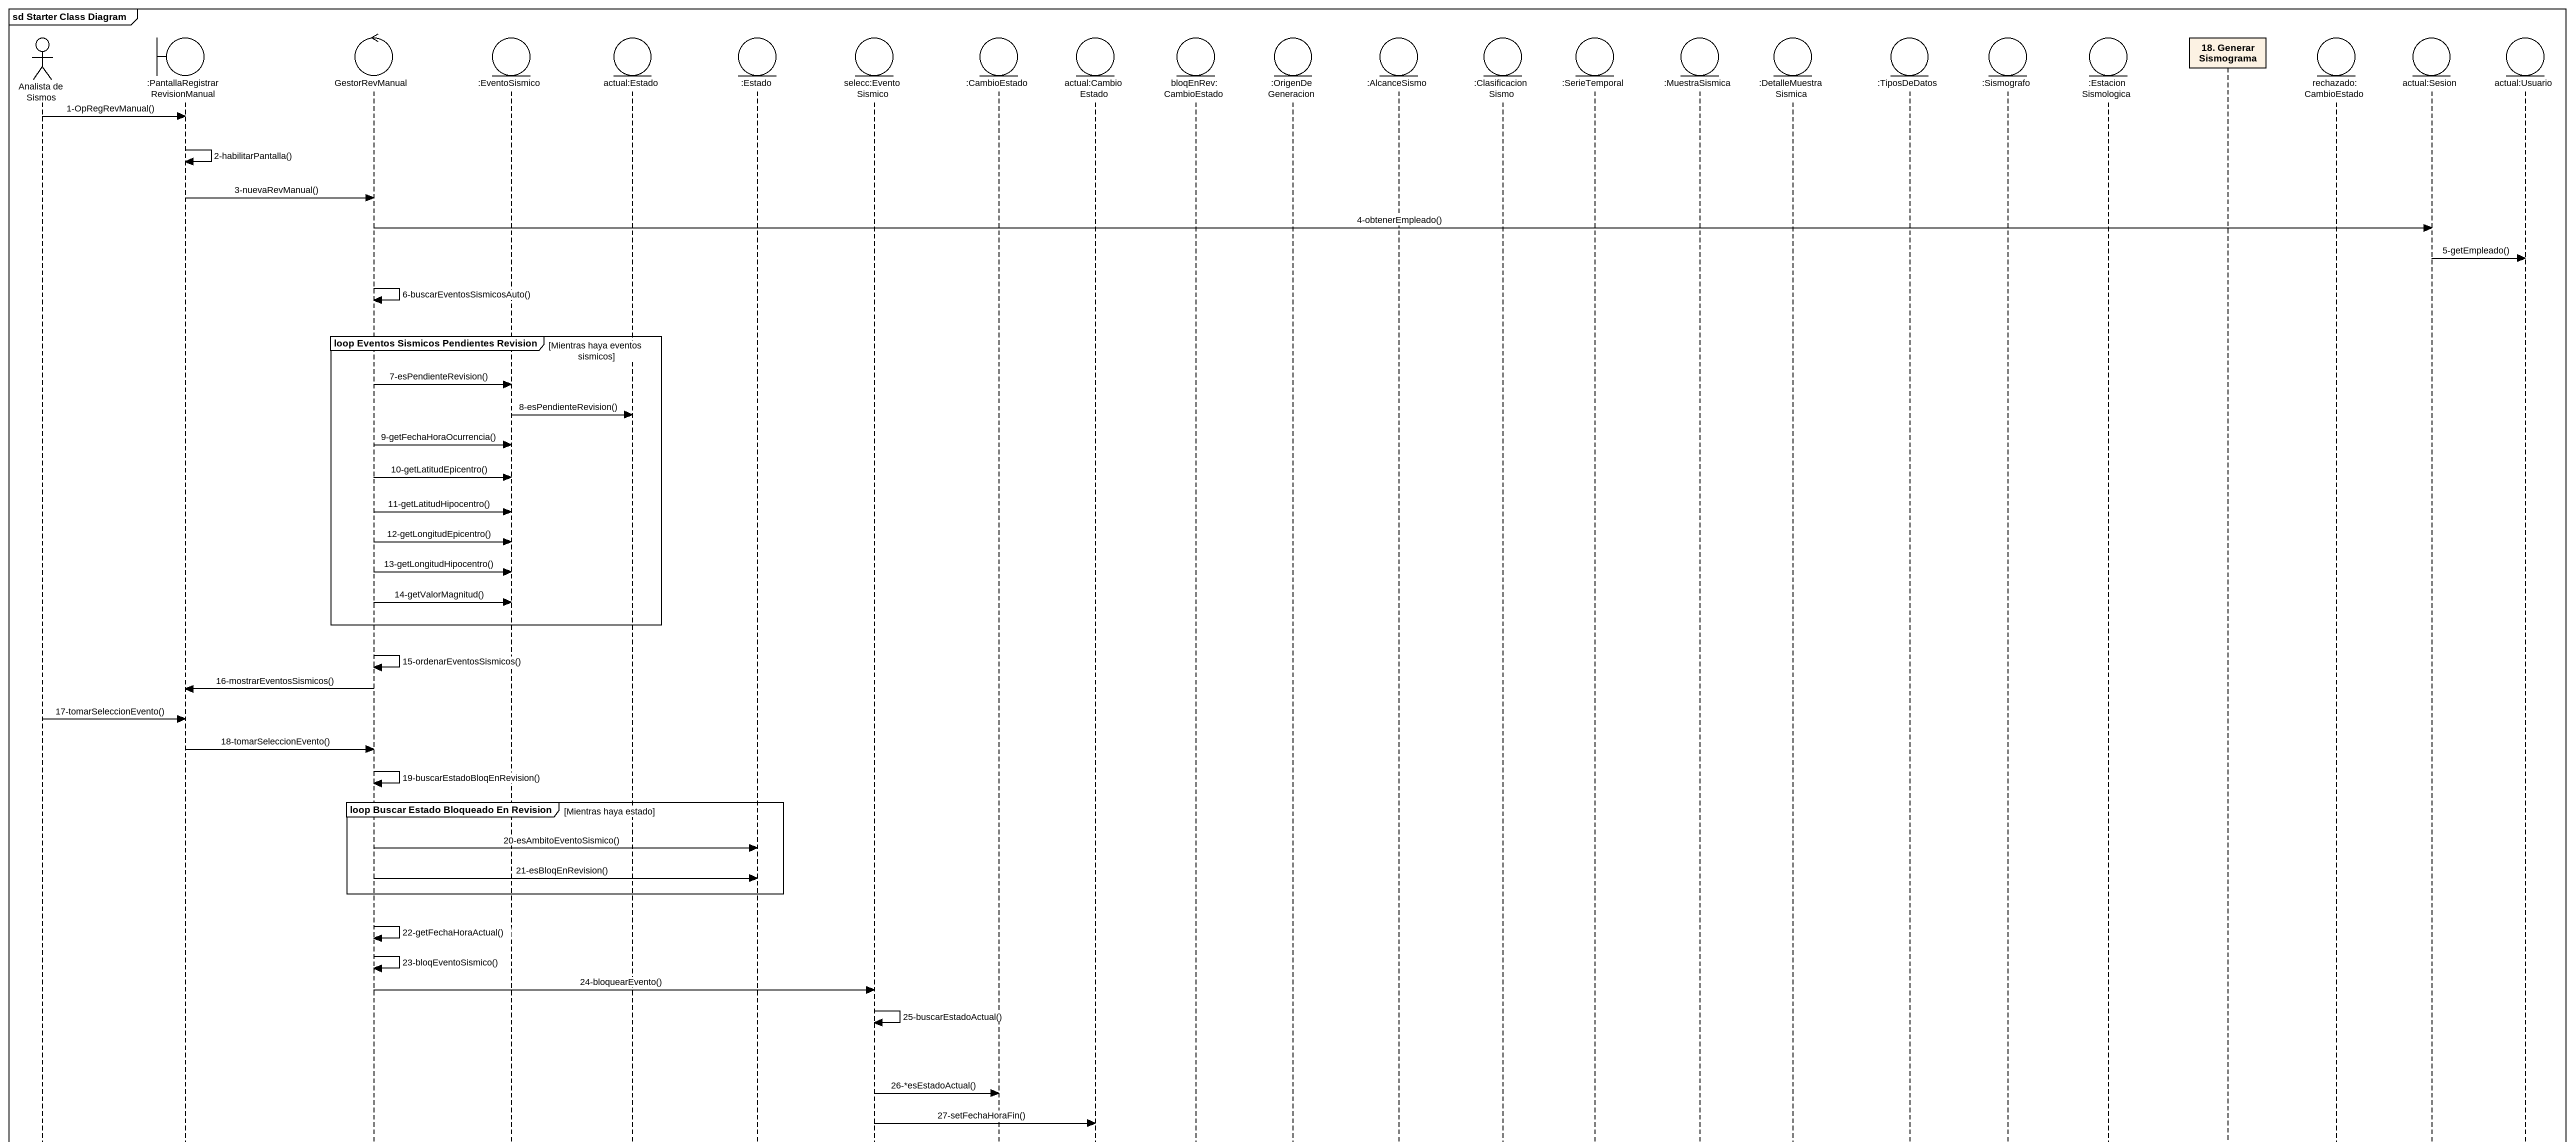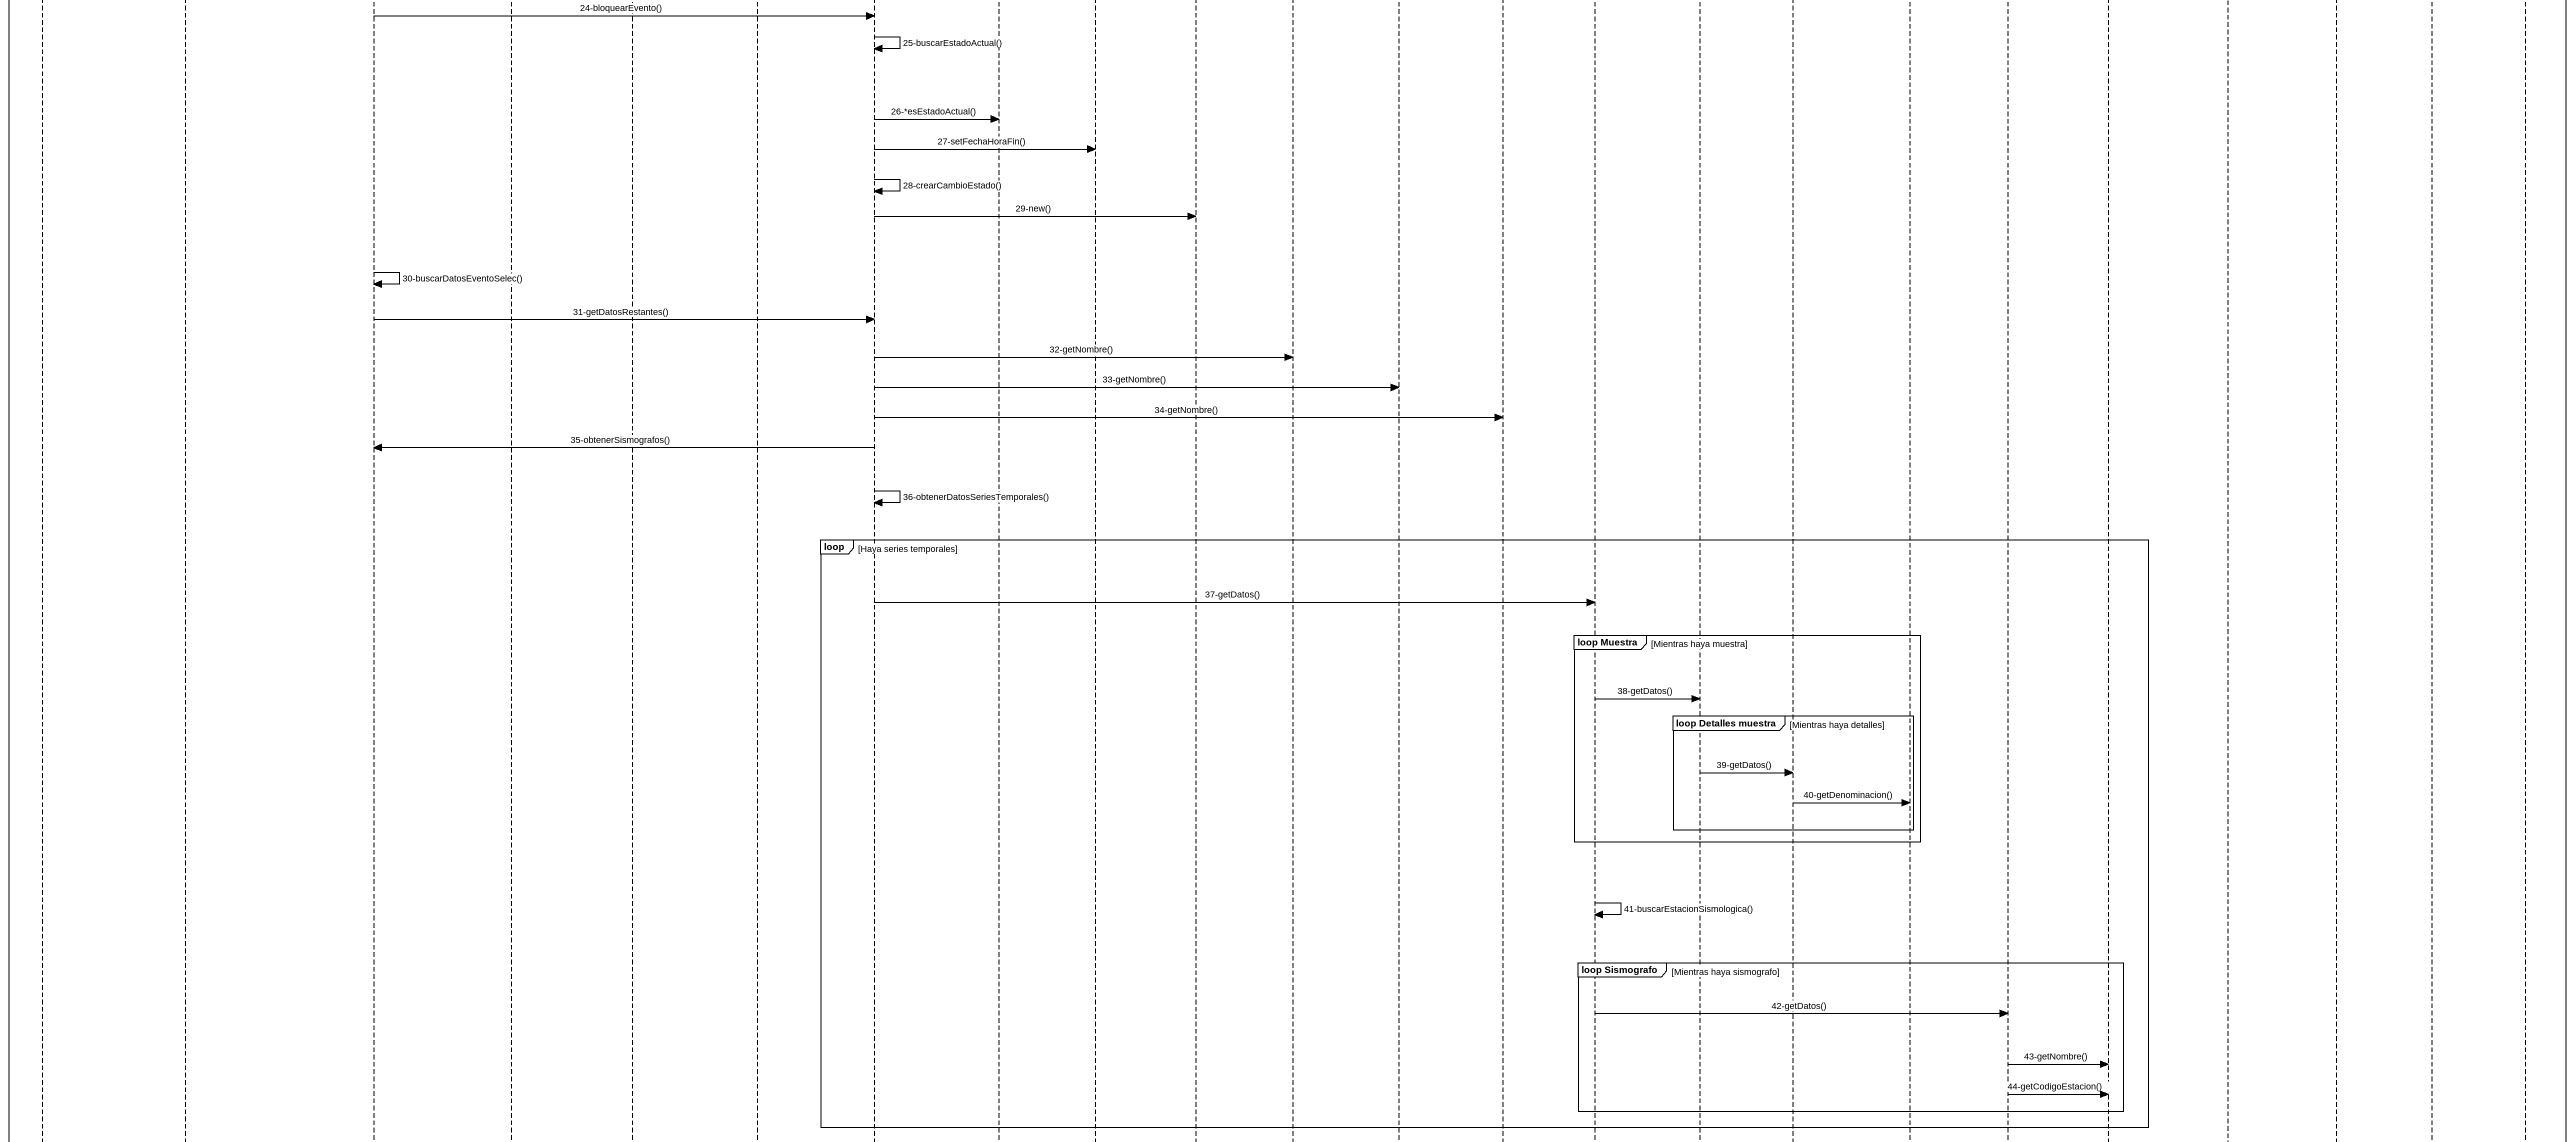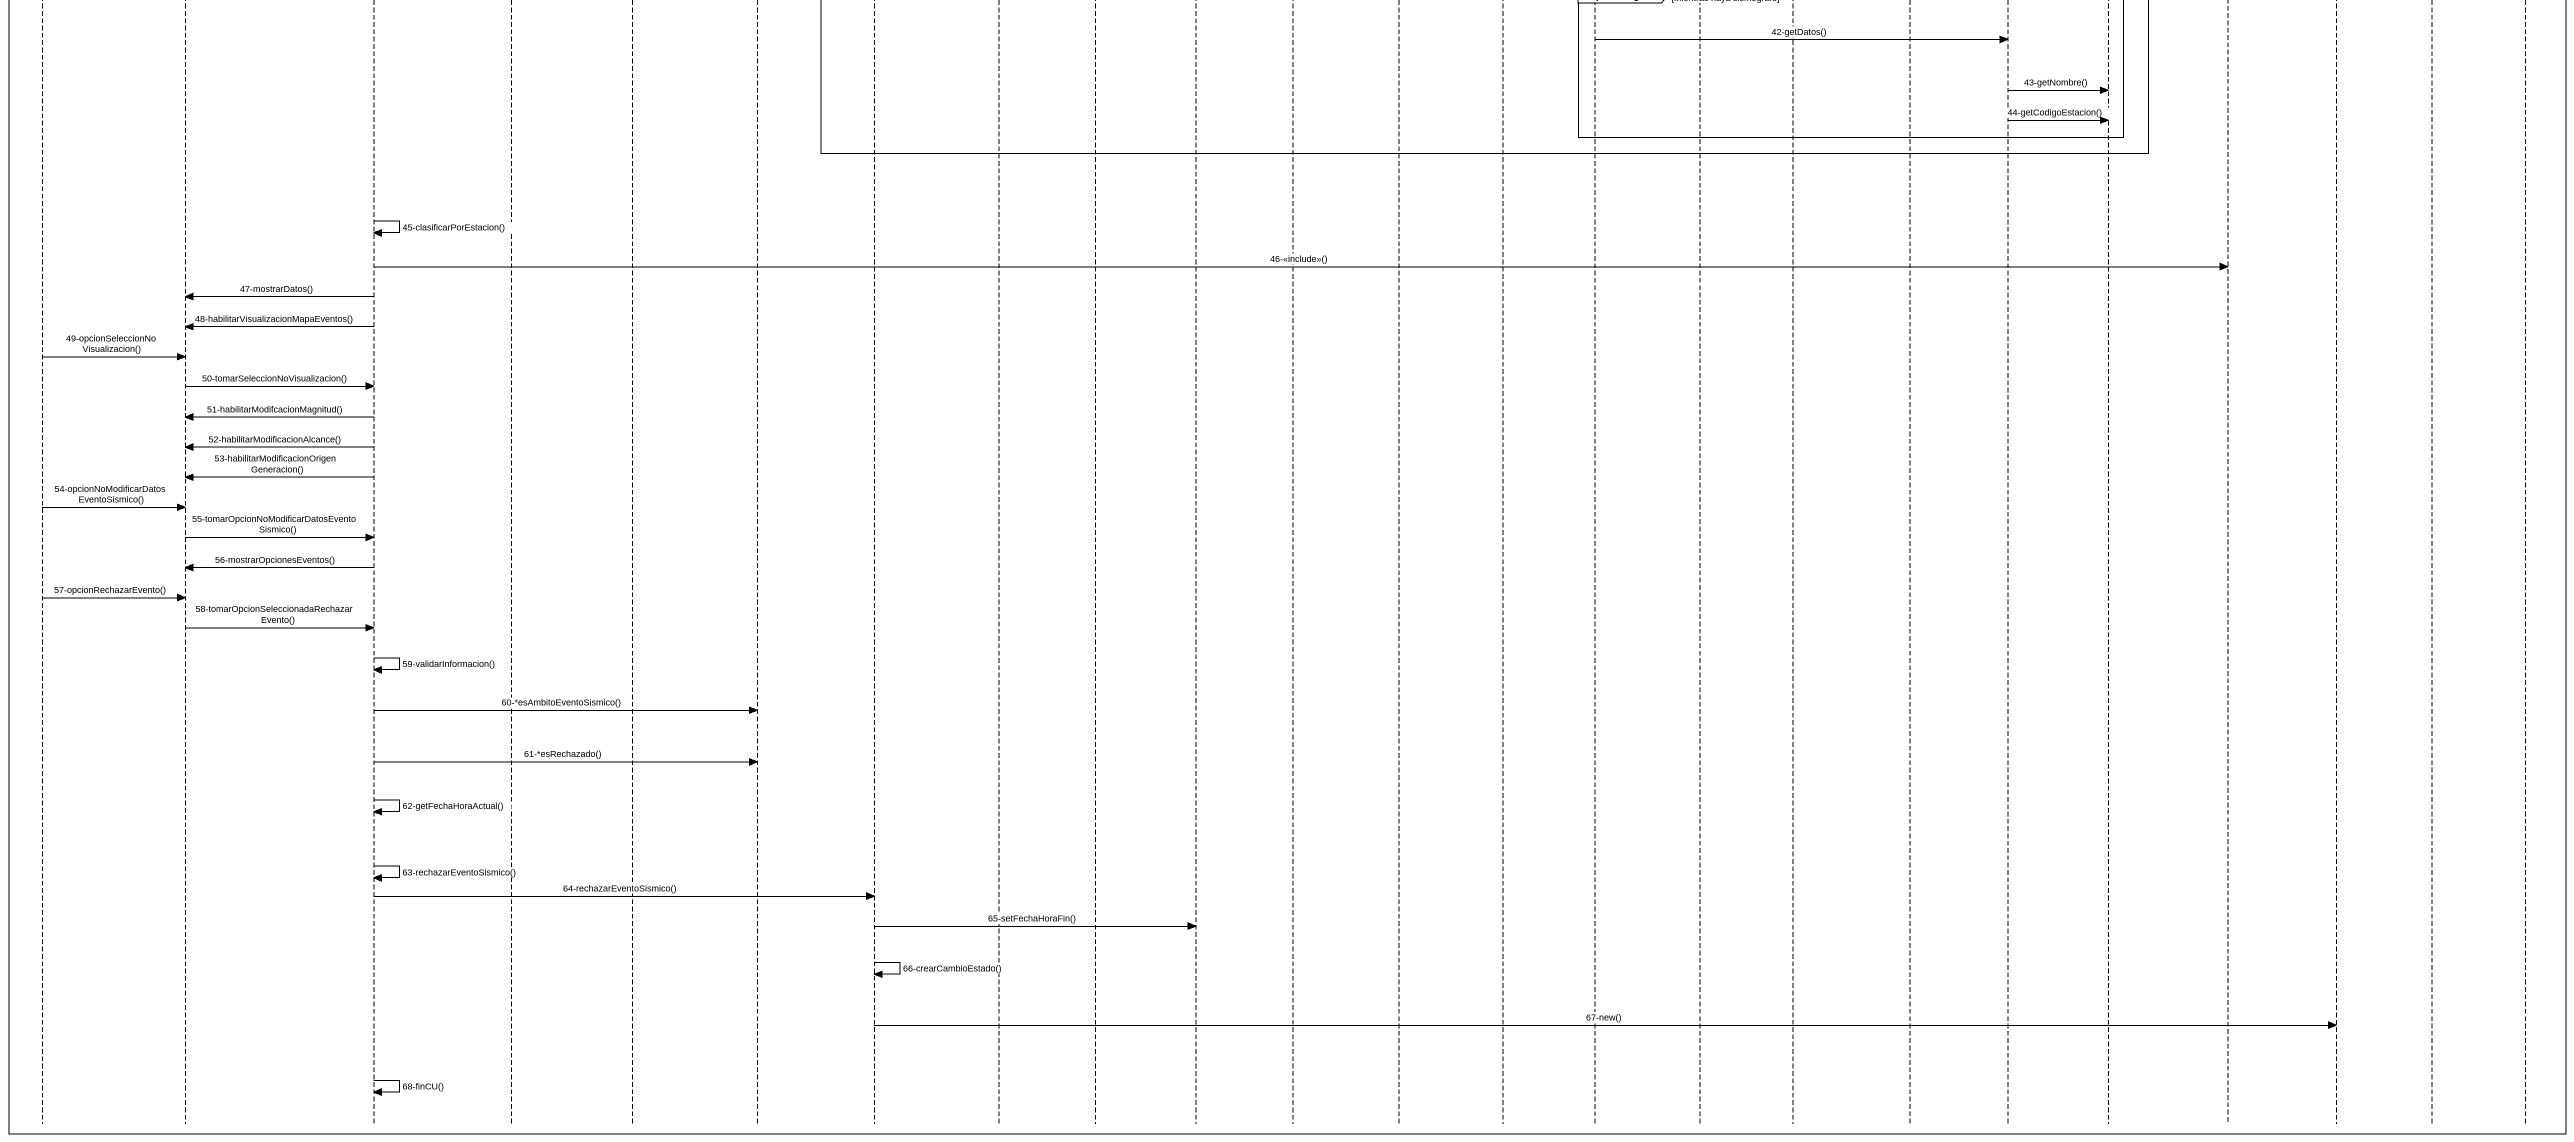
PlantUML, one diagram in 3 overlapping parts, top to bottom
@startuml
mainframe sd Starter Class Diagram
hide footbox
actor "Analista de Sismos" as Analista_de_Sismos
boundary ":PantallaRegistrarRevisionManual" as PantallaRegistrarRevisionMan
control GestorRevManual
entity ":EventoSismico" as EventoSismico
entity "actual:Estado" as actual_Estado
entity ":Estado" as Estado
entity "selecc:EventoSismico" as selecc_EventoSismico
entity ":CambioEstado" as CambioEstado
entity "actual:CambioEstado" as actual_CambioEstado
entity "bloqEnRev:CambioEstado" as bloqEnRev_CambioEstado
entity ":OrigenDeGeneracion" as OrigenDeGeneracion
entity ":AlcanceSismo" as AlcanceSismo
entity ":ClasificacionSismo" as ClasificacionSismo
entity ":SerieTemporal" as SerieTemporal
entity ":MuestraSismica" as MuestraSismica
entity ":DetalleMuestraSismica" as DetalleMuestraSismica
entity ":TiposDeDatos" as TiposDeDatos
entity ":Sismografo" as Sismografo
entity ":EstacionSismologica" as EstacionSismologica
participant "18. Generar Sismograma" as u18_Generar_Sismograma
entity "rechazado:CambioEstado" as rechazado_CambioEstado
entity "actual:Sesion" as actual_Sesion
entity "actual:Usuario" as actual_Usuario

Analista_de_Sismos -> PantallaRegistrarRevisionMan : 1-OpRegRevManual()
PantallaRegistrarRevisionMan -> PantallaRegistrarRevisionMan : 2-habilitarPantalla()
PantallaRegistrarRevisionMan -> GestorRevManual : 3-nuevaRevManual()
GestorRevManual -> actual_Sesion : 4-obtenerEmpleado()
actual_Sesion -> actual_Usuario : 5-getEmpleado()
GestorRevManual -> GestorRevManual : 6-buscarEventosSismicosAuto()
group loop Eventos Sismicos Pendientes Revision [Mientras haya eventos sismicos]
  GestorRevManual -> EventoSismico : 7-esPendienteRevision()
  EventoSismico -> actual_Estado : 8-esPendienteRevision()
  GestorRevManual -> EventoSismico : 9-getFechaHoraOcurrencia()
  GestorRevManual -> EventoSismico : 10-getLatitudEpicentro()
  GestorRevManual -> EventoSismico : 11-getLatitudHipocentro()
  GestorRevManual -> EventoSismico : 12-getLongitudEpicentro()
  GestorRevManual -> EventoSismico : 13-getLongitudHipocentro()
  GestorRevManual -> EventoSismico : 14-getValorMagnitud()
end
GestorRevManual -> GestorRevManual : 15-ordenarEventosSismicos()
GestorRevManual -> PantallaRegistrarRevisionMan : 16-mostrarEventosSismicos()
Analista_de_Sismos -> PantallaRegistrarRevisionMan : 17-tomarSeleccionEvento()
PantallaRegistrarRevisionMan -> GestorRevManual : 18-tomarSeleccionEvento()
GestorRevManual -> GestorRevManual : 19-buscarEstadoBloqEnRevision()
group loop Buscar Estado Bloqueado En Revision [Mientras haya estado]
  GestorRevManual -> Estado : 20-esAmbitoEventoSismico()
  GestorRevManual -> Estado : 21-esBloqEnRevision()
end
GestorRevManual -> GestorRevManual : 22-getFechaHoraActual()
GestorRevManual -> GestorRevManual : 23-bloqEventoSismico()
GestorRevManual -> selecc_EventoSismico : 24-bloquearEvento()
selecc_EventoSismico -> selecc_EventoSismico : 25-buscarEstadoActual()
selecc_EventoSismico -> CambioEstado : 26-*esEstadoActual()
selecc_EventoSismico -> actual_CambioEstado : 27-setFechaHoraFin()
selecc_EventoSismico -> selecc_EventoSismico : 28-crearCambioEstado()
selecc_EventoSismico -> bloqEnRev_CambioEstado : 29-new()
GestorRevManual -> GestorRevManual : 30-buscarDatosEventoSelec()
GestorRevManual -> selecc_EventoSismico : 31-getDatosRestantes()
selecc_EventoSismico -> OrigenDeGeneracion : 32-getNombre()
selecc_EventoSismico -> AlcanceSismo : 33-getNombre()
selecc_EventoSismico -> ClasificacionSismo : 34-getNombre()
selecc_EventoSismico -> GestorRevManual : 35-obtenerSismografos()
selecc_EventoSismico -> selecc_EventoSismico : 36-obtenerDatosSeriesTemporales()
loop Haya series temporales
  selecc_EventoSismico -> SerieTemporal : 37-getDatos()
  group loop Muestra [Mientras haya muestra]
    SerieTemporal -> MuestraSismica : 38-getDatos()
    group loop Detalles muestra [Mientras haya detalles]
      MuestraSismica -> DetalleMuestraSismica : 39-getDatos()
      DetalleMuestraSismica -> TiposDeDatos : 40-getDenominacion()
    end
  end
  SerieTemporal -> SerieTemporal : 41-buscarEstacionSismologica()
  group loop Sismografo [Mientras haya sismografo]
    SerieTemporal -> Sismografo : 42-getDatos()
    Sismografo -> EstacionSismologica : 43-getNombre()
    Sismografo -> EstacionSismologica : 44-getCodigoEstacion()
  end
end
GestorRevManual -> GestorRevManual : 45-clasificarPorEstacion()
GestorRevManual -> u18_Generar_Sismograma : 46-<<include>>()
GestorRevManual -> PantallaRegistrarRevisionMan : 47-mostrarDatos()
GestorRevManual -> PantallaRegistrarRevisionMan : 48-habilitarVisualizacionMapaEventos()
Analista_de_Sismos -> PantallaRegistrarRevisionMan : 49-opcionSeleccionNoVisualizacion()
PantallaRegistrarRevisionMan -> GestorRevManual : 50-tomarSeleccionNoVisualizacion()
GestorRevManual -> PantallaRegistrarRevisionMan : 51-habilitarModifcacionMagnitud()
GestorRevManual -> PantallaRegistrarRevisionMan : 52-habilitarModificacionAlcance()
GestorRevManual -> PantallaRegistrarRevisionMan : 53-habilitarModificacionOrigenGeneracion()
Analista_de_Sismos -> PantallaRegistrarRevisionMan : 54-opcionNoModificarDatosEventoSismico()
PantallaRegistrarRevisionMan -> GestorRevManual : 55-tomarOpcionNoModificarDatosEventoSismico()
GestorRevManual -> PantallaRegistrarRevisionMan : 56-mostrarOpcionesEventos()
Analista_de_Sismos -> PantallaRegistrarRevisionMan : 57-opcionRechazarEvento()
PantallaRegistrarRevisionMan -> GestorRevManual : 58-tomarOpcionSeleccionadaRechazarEvento()
GestorRevManual -> GestorRevManual : 59-validarInformacion()
GestorRevManual -> Estado : 60-*esAmbitoEventoSismico()
GestorRevManual -> Estado : 61-*esRechazado()
GestorRevManual -> GestorRevManual : 62-getFechaHoraActual()
GestorRevManual -> GestorRevManual : 63-rechazarEventoSismico()
GestorRevManual -> selecc_EventoSismico : 64-rechazarEventoSismico()
selecc_EventoSismico -> bloqEnRev_CambioEstado : 65-setFechaHoraFin()
selecc_EventoSismico -> selecc_EventoSismico : 66-crearCambioEstado()
selecc_EventoSismico -> rechazado_CambioEstado : 67-new()
GestorRevManual -> GestorRevManual : 68-finCU()
@enduml
